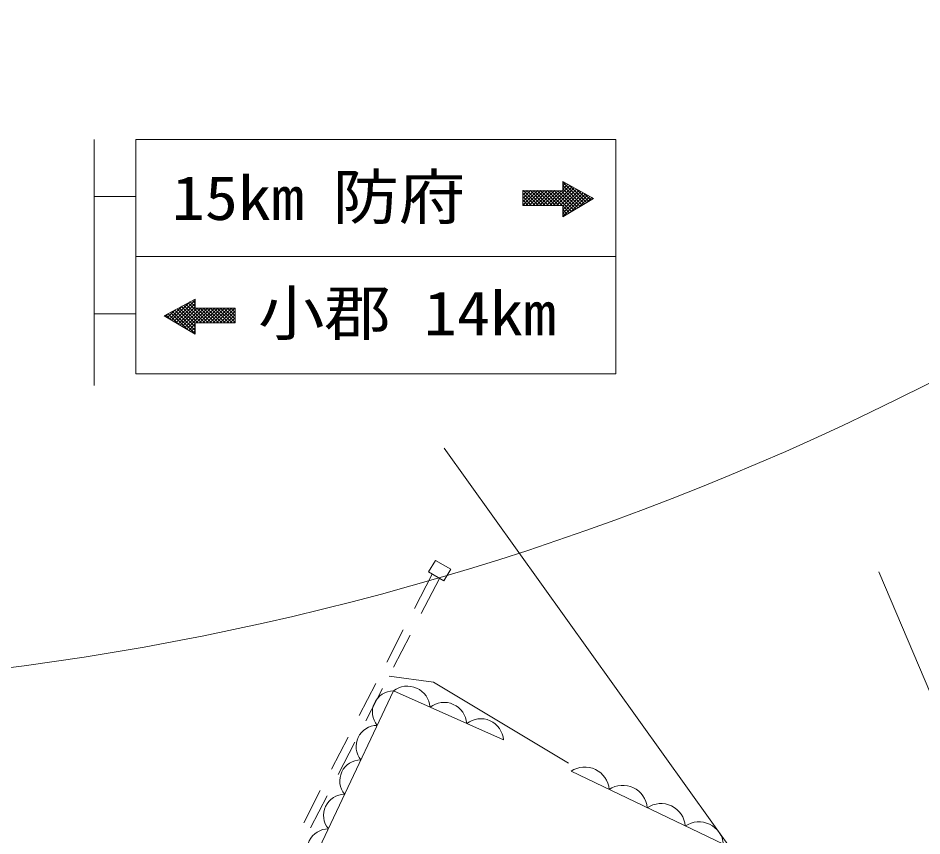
# Model space of a CAD drawing. Units: millimetres, scale not verified. Extents: x 40000 to 680000, y 20000 to 380000.
# Drawn here: x 194454 to 231923, y 288592 to 322496 of the extents above; entities that cross this region are included whole.
import ezdxf
from ezdxf.enums import TextEntityAlignment as Align

# ---------------------------------------------------------------- set-up
doc = ezdxf.new("R2010")
doc.units = ezdxf.units.MM
doc.header["$LTSCALE"] = 1000
for name, color, linetype, lineweight in [('M-BGD', 7, 'Continuous', 13), ('M-BMK-SRVR', 3, 'Continuous', 13), ('M-STR-HTXT', 7, 'Continuous', 13), ('M-STR-STRC', 7, 'Continuous', 13)]:
    doc.layers.add(name, color=color, linetype=linetype, lineweight=lineweight)
doc.styles.add('ＭＳ ゴシック', font='')
doc.styles.get('ＭＳ ゴシック').set_extended_font_data('MS Gothic')

msp = doc.modelspace()

# ---------------------------------------------------------------- linework, layer by layer
at = {"layer": 'M-BGD'}
for p, q in [((210883, 298022), (211619, 299446)), ((211167, 297809), (211921, 299268)), ((209736, 295800), (210424, 297133)), ((210020, 295587), (210708, 296920)), ((208589, 293579), (209278, 294912)), ((208873, 293366), (209561, 294699)), ((207443, 291357), (208131, 292690)), ((207726, 291144), (208415, 292477)), ((223694, 288247), (217379, 291276)), ((206296, 289136), (206984, 290469)), ((206580, 288923), (207268, 290256))]:
    msp.add_line(p, q, dxfattribs=at)
msp.add_lwpolyline([(211472, 299533), (212104, 299161), (212388, 299644), (211756, 300016)], close=True, dxfattribs=at)
for points in [[(209831, 295221), (211679, 294966), (217278, 291605)], [(214575, 292573), (210013, 294603), (205295, 284600)]]:
    msp.add_lwpolyline(points, dxfattribs=at)
for centre, radius, start, end in [((210015, 293729), 874, 90.0822, 219.4059), ((210594, 293860), 942, 4.0149, 128.0114), ((212114, 293184), 942, 4.0149, 128.0114), ((213635, 292507), 942, 4.0149, 128.0114), ((209341, 292300), 874, 90.0822, 219.4059), ((208666, 290871), 874, 90.0822, 219.4059), ((217945, 290431), 1016, 4.9061, 123.8396), ((219524, 289674), 1016, 4.9061, 123.8396), ((207992, 289442), 874, 90.0822, 219.4059), ((221102, 288917), 1016, 4.9061, 123.8396), ((207318, 288013), 874, 90.0822, 219.4059), ((222681, 288160), 1016, 4.9061, 123.8396)]:
    msp.add_arc(centre, radius, start, end, dxfattribs=at)
at = {"layer": 'M-BMK-SRVR'}
msp.add_line((230143, 299539), (244138, 266480), dxfattribs=at)
at = {"layer": 'M-STR-HTXT'}
msp.add_arc((179121, 411359), 116755, 230.1087, 310.43861, dxfattribs=at)
at = {"layer": 'M-STR-STRC'}
for p, q in [((197605, 307268), (197605, 317469)), ((216498, 314726), (217328, 315553)), ((216639, 314726), (217420, 315503)), ((217032, 315681), (217054, 315703)), ((217934, 314793), (217032, 315699)), ((217032, 315540), (217145, 315653)), ((217032, 315399), (217237, 315603)), ((217845, 314741), (217032, 315557)), ((218023, 314845), (217306, 315565)), ((215372, 315299), (215418, 315345)), ((215372, 315158), (215559, 315344)), ((215372, 315017), (215701, 315344)), ((215372, 314876), (215842, 315344)), ((215372, 314734), (215984, 315343)), ((215884, 314726), (215372, 315240)), ((216025, 314726), (215409, 315345)), ((215505, 314726), (216125, 315343)), ((216166, 314726), (215550, 315344)), ((215647, 314726), (216267, 315343)), ((216307, 314726), (215692, 315344)), ((215789, 314726), (216408, 315342)), ((216448, 314726), (215833, 315344)), ((215931, 314726), (216549, 315342)), ((216589, 314726), (215975, 315343)), ((216072, 314726), (216691, 315342)), ((216730, 314726), (216116, 315343)), ((216214, 314726), (216832, 315341)), ((216871, 314726), (216257, 315343)), ((216356, 314726), (216974, 315341)), ((217012, 314726), (216399, 315342)), ((217400, 314479), (216540, 315342)), ((217489, 314531), (216682, 315342)), ((216781, 314726), (217511, 315453)), ((217578, 314584), (216823, 315341)), ((216923, 314726), (217603, 315403)), ((217667, 314636), (216965, 315341)), ((217756, 314688), (217032, 315415)), ((217032, 314693), (217694, 315353)), ((217032, 314553), (217786, 315303)), ((217033, 314412), (217877, 315253)), ((217033, 314271), (217968, 315203)), ((217360, 314455), (218060, 315152)), ((218112, 314898), (217616, 315396)), ((218201, 314950), (217926, 315226)), ((197605, 315100), (199333, 315100)), ((215743, 314726), (215372, 315098)), ((215601, 314726), (215372, 314957)), ((215460, 314726), (215372, 314815)), ((217706, 314659), (218151, 315102)), ((218052, 314863), (218243, 315052)), ((218290, 315002), (218236, 315056)), ((217311, 314427), (217032, 314707)), ((217222, 314374), (217032, 314565)), ((217133, 314322), (217032, 314422)), ((217044, 314270), (217033, 314280)), ((201572, 310726), (200818, 309969)), ((201794, 310807), (200907, 309917)), ((201794, 310666), (200996, 309864)), ((201410, 310637), (202193, 309859)), ((201501, 310687), (202334, 309859)), ((201593, 310738), (201794, 310538)), ((201684, 310788), (201794, 310679)), ((201776, 310838), (201794, 310820)), ((200952, 310387), (200640, 310074)), ((201262, 310556), (200729, 310021)), ((200770, 310287), (201481, 309580)), ((200861, 310337), (201793, 309410)), ((200953, 310387), (201794, 309550)), ((201044, 310437), (201794, 309691)), ((201794, 310524), (201085, 309812)), ((201136, 310487), (201794, 309831)), ((201885, 310474), (201174, 309760)), ((201227, 310537), (201909, 309859)), ((202027, 310474), (201263, 309707)), ((201319, 310587), (202051, 309859)), ((202168, 310474), (201352, 309655)), ((202309, 310475), (201441, 309603)), ((202451, 310475), (201837, 309859)), ((201858, 310474), (202476, 309859)), ((202592, 310475), (201978, 309859)), ((202000, 310474), (202618, 309859)), ((202734, 310476), (202119, 309859)), ((202141, 310474), (202760, 309859)), ((202875, 310476), (202261, 309859)), ((202282, 310475), (202901, 309859)), ((203017, 310476), (202402, 309859)), ((202424, 310475), (203043, 309859)), ((203158, 310477), (202543, 309859)), ((202565, 310475), (203185, 309859)), ((203299, 310477), (202684, 309859)), ((202707, 310476), (203327, 309859)), ((203441, 310477), (202825, 309859)), ((202848, 310476), (203454, 309872)), ((203454, 310349), (202966, 309859)), ((202989, 310476), (203454, 310014)), ((203131, 310477), (203454, 310155)), ((203272, 310477), (203454, 310296)), ((203414, 310477), (203454, 310437)), ((197605, 310240), (199333, 310240)), ((200642, 310217), (200551, 310126)), ((200587, 310187), (200788, 309987)), ((200678, 310237), (201134, 309783)), ((203454, 310207), (203107, 309859)), ((203454, 310065), (203248, 309859)), ((203454, 309924), (203389, 309859)), ((201794, 309815), (201530, 309550)), ((201794, 309673), (201619, 309498)), ((201794, 309531), (201708, 309446)), ((212114, 304670), (237909, 268628))]:
    msp.add_line(p, q, dxfattribs=at)
for points in [[(219235, 317469), (219235, 312609), (199333, 312609), (199333, 317469)], [(217032, 315341), (217032, 315715), (218311, 315015), (217033, 314263), (217032, 314726), (215372, 314726), (215372, 315345)], [(219235, 312609), (219235, 307749), (199333, 307749), (199333, 312609)], [(201794, 310473), (201794, 310848), (200515, 310147), (201793, 309396), (201795, 309859), (203454, 309859), (203454, 310477)]]:
    msp.add_lwpolyline(points, close=True, dxfattribs=at)

# ---------------------------------------------------------------- texts
at = {"layer": 'M-STR-STRC', "style": 'ＭＳ ゴシック', "width": 1.1}
for s, p in [('防府', (210239, 313611)), ('15km', (203571, 313576)), ('小郡', (207155, 308799)), ('14km', (214018, 308799))]:
    msp.add_text(s, height=1833, dxfattribs=at).set_placement(p, align=Align.BOTTOM_CENTER)

doc.saveas('drawing.dxf')
